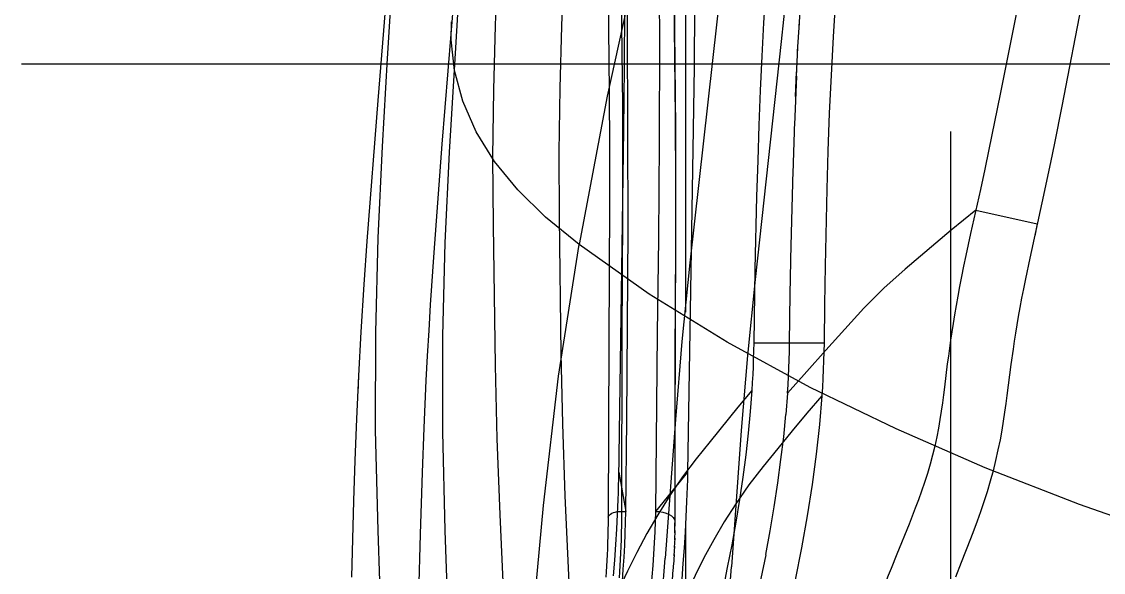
# Model space of a CAD drawing. Header units: inches. Extents: x 143011 to 144494, y -46023 to -44974.
# Drawn here: x 143734.56 to 143750.88, y -45174.1 to -45165.78 of the extents above; entities that cross this region are included whole.
import ezdxf

# ---------------------------------------------------------------- set-up
doc = ezdxf.new("R2010")
doc.units = ezdxf.units.IN
doc.header["$LTSCALE"] = 2
doc.header["$MEASUREMENT"] = 0
for name, pattern in [('CENTER', [50.8, 31.75, -6.35, 6.35, -6.35]), ('DASHED', [0.75, 0.5, -0.25]), ('HIDDEN', [9.525, 6.35, -3.175])]:
    doc.linetypes.add(name, pattern=pattern)
for name, color, linetype in [('CAV-COR', 1, 'CONTINUOUS'), ('DEFAULT_1', 7, 'CENTER'), ('DEFAULT_2', 8, 'HIDDEN'), ('wr2', 41, 'DASHED')]:
    doc.layers.add(name, color=color, linetype=linetype)

msp = doc.modelspace()

# ---------------------------------------------------------------- linework, layer by layer
at = {"layer": 'CAV-COR', "linetype": 'ByBlock'}
for p, q in [((143741.219, -45163.633), (143740.898, -45167.635)), ((143740.13, -45164.544), (143739.928, -45166.976)), ((143739.928, -45166.976), (143739.765, -45169.098)), ((143740.898, -45167.635), (143740.776, -45169.268)), ((143739.765, -45169.098), (143739.72, -45169.753)), ((143740.776, -45169.268), (143740.722, -45170.059)), ((143740.625, -45171.913), (143740.599, -45172.587)), ((143740.599, -45172.587), (143740.569, -45173.518)), ((143740.569, -45173.518), (143740.543, -45174.433))]:
    msp.add_line(p, q, dxfattribs=at)
for points in [[(143748.594, -45151.94), (143747.692, -45153.551), (143746.904, -45155.258), (143746.201, -45157.038), (143745.554, -45158.858), (143744.951, -45160.729), (143744.389, -45162.692), (143743.864, -45164.757), (143743.39, -45166.909), (143742.966, -45169.149)], [(143740.15, -45165.054), (143740.071, -45166.341), (143739.996, -45167.669), (143739.93, -45169.047), (143739.893, -45170.477), (143739.892, -45171.947), (143739.931, -45173.463), (143739.983, -45174.995), (143740.002, -45176.563), (143740.002, -45178.189)], [(143742.966, -45169.149), (143742.461, -45168.734), (143742.041, -45168.32), (143741.691, -45167.893), (143741.412, -45167.445), (143741.211, -45166.982), (143741.086, -45166.519), (143741.037, -45166.059), (143741.044, -45165.784)], [(143742.022, -45185.699), (143741.965, -45183.972), (143741.943, -45182.218), (143741.967, -45180.443), (143742.026, -45178.656), (143742.123, -45176.846), (143742.256, -45174.991), (143742.429, -45173.084), (143742.656, -45171.136), (143742.966, -45169.149)], [(143760.894, -45175.753), (143758.941, -45175.395), (143757.046, -45174.993), (143755.251, -45174.555), (143753.575, -45174.09), (143752.014, -45173.595), (143750.52, -45173.069), (143749.097, -45172.515), (143747.754, -45171.931), (143746.454, -45171.303), (143745.204, -45170.623), (143744.025, -45169.897), (143742.966, -45169.149)], [(143739.72, -45169.753), (143739.675, -45170.467), (143739.639, -45171.131), (143739.609, -45171.778)], [(143740.722, -45170.059), (143740.698, -45170.445), (143740.677, -45170.825), (143740.657, -45171.198), (143740.625, -45171.913)], [(143739.609, -45171.778), (143739.585, -45172.407), (143739.565, -45173.018), (143739.533, -45174.169)]]:
    msp.add_lwpolyline(points, dxfattribs=at)
at = {"layer": 'DEFAULT_1', "color": 2, "linetype": 'CENTER', "ltscale": 0.5}
msp.add_line((143734.555, -45166.419), (143836.598, -45166.419), dxfattribs=at)
at = {"layer": 'DEFAULT_2', "color": 8, "linetype": 'HIDDEN'}
for p, q in [((143745.291, -45163.47), (143745.045, -45165.787)), ((143743.59, -45164.095), (143743.62, -45167.053)), ((143743.392, -45164.173), (143743.42, -45166.843)), ((143744.387, -45164.39), (143744.418, -45167.219)), ((143746.287, -45165.859), (143746.371, -45164.677)), ((143750.619, -45165.16), (143750.253, -45167.059)), ((143749.616, -45165.412), (143749.323, -45166.876)), ((143743.707, -45168.93), (143743.699, -45165.891)), ((143745.045, -45165.787), (143744.639, -45169.426)), ((143746.265, -45166.234), (143746.291, -45165.801)), ((143746.019, -45166.084), (143745.622, -45169.676)), ((143746.247, -45166.606), (143746.268, -45166.172)), ((143746.234, -45166.914), (143746.25, -45166.543)), ((143746.247, -45166.606), (143746.219, -45167.342)), ((143743.42, -45166.843), (143743.425, -45167.703)), ((143743.62, -45167.053), (143743.624, -45167.9)), ((143744.418, -45167.219), (143744.423, -45168.248)), ((143744.69, -45167.404), (143744.603, -45172.584)), ((143746.196, -45168.073), (143746.221, -45167.285)), ((143743.425, -45167.703), (143743.425, -45168.523)), ((143743.624, -45167.9), (143743.624, -45168.704)), ((143750.081, -45167.908), (143749.952, -45168.518)), ((143746.167, -45169.165), (143746.197, -45168.029)), ((143744.423, -45168.248), (143744.422, -45169.187)), ((143743.425, -45168.523), (143743.414, -45170.619)), ((143749.952, -45168.518), (143749.769, -45169.352)), ((143743.624, -45168.704), (143743.614, -45170.536)), ((143748.952, -45168.631), (143749.882, -45168.836)), ((143749.882, -45168.836), (143749.842, -45169.014)), ((143748.874, -45168.981), (143748.802, -45169.314)), ((143744.422, -45169.187), (143744.414, -45170.829)), ((143746.153, -45169.897), (143746.168, -45169.146)), ((143749.769, -45169.352), (143749.702, -45169.667)), ((143745.62, -45169.519), (143745.602, -45170.633)), ((143746.143, -45170.633), (143746.153, -45169.89)), ((143739.675, -45170.467), (143739.675, -45170.476)), ((143743.414, -45170.619), (143743.406, -45173.261)), ((143743.614, -45170.536), (143743.607, -45173.174)), ((143745.602, -45170.633), (143746.664, -45170.633)), ((143744.414, -45170.829), (143744.41, -45173.399)), ((143749.484, -45170.957), (143749.423, -45171.425)), ((143739.639, -45171.131), (143739.627, -45171.386)), ((143746.113, -45171.392), (143746.087, -45171.715)), ((143743.568, -45172.584), (143743.672, -45173.174)), ((143744.603, -45172.584), (143744.119, -45173.174)), ((143741.77, -45173.224), (143741.881, -45175.608)), ((143743.536, -45173.442), (143743.548, -45173.217)), ((143743.607, -45173.174), (143743.606, -45173.28)), ((143743.607, -45173.174), (143743.672, -45173.174)), ((143744.579, -45173.256), (143744.566, -45173.489)), ((143743.522, -45173.673), (143743.536, -45173.442)), ((143744.409, -45173.447), (143744.408, -45173.496)), ((143744.413, -45173.329), (143744.41, -45173.353)), ((143744.412, -45173.464), (143744.413, -45173.35)), ((143747.947, -45173.366), (143747.762, -45173.819)), ((143744.41, -45173.581), (143744.403, -45173.718)), ((143744.412, -45173.464), (143744.406, -45173.603)), ((143744.566, -45173.489), (143744.551, -45173.725)), ((143743.506, -45173.909), (143743.522, -45173.673)), ((143744.406, -45173.702), (143744.398, -45173.844)), ((143744.551, -45173.725), (143744.534, -45173.962)), ((143743.488, -45174.148), (143743.506, -45173.909)), ((143744.401, -45173.826), (143744.391, -45173.98)), ((143747.762, -45173.819), (143747.674, -45174.036)), ((143744.379, -45174.207), (143744.387, -45174.051)), ((143744.388, -45174.079), (143744.395, -45173.952)), ((143744.534, -45173.962), (143744.516, -45174.199))]:
    msp.add_line(p, q, dxfattribs=at)
for points in [[(143743.699, -45165.891), (143743.7, -45164.316), (143743.712, -45162.706), (143743.731, -45161.06), (143743.757, -45159.379)], [(143744.186, -45161.181), (143744.167, -45162.861), (143744.171, -45164.489), (143744.18, -45166.065), (143744.178, -45167.59), (143744.164, -45169.062), (143744.144, -45170.484), (143744.119, -45173.174)], [(143741.926, -45161.38), (143741.867, -45162.232), (143741.817, -45163.103), (143741.774, -45163.995), (143741.735, -45164.905), (143741.701, -45165.842), (143741.675, -45166.813), (143741.663, -45167.822), (143741.67, -45168.856), (143741.7, -45170.974)], [(143742.923, -45161.517), (143742.865, -45162.343), (143742.817, -45163.188), (143742.774, -45164.055), (143742.735, -45164.943), (143742.701, -45165.852), (143742.675, -45166.788), (143742.662, -45167.752), (143742.667, -45168.741), (143742.694, -45170.791)], [(143746.487, -45161.527), (143746.263, -45163.751), (143746.019, -45166.084)], [(143747.061, -45161.891), (143746.996, -45163.093), (143746.96, -45163.686), (143746.919, -45164.274), (143746.875, -45164.856), (143746.835, -45165.437), (143746.8, -45166.014), (143746.769, -45166.589), (143746.743, -45167.164), (143746.722, -45167.738), (143746.705, -45168.313), (143746.68, -45169.468)], [(143744.707, -45162.986), (143744.708, -45165.556), (143744.702, -45166.466), (143744.69, -45167.404)], [(143744.415, -45172.029), (143744.429, -45168.962), (143744.428, -45167.396), (143744.396, -45164.202)], [(143745.855, -45164.376), (143745.784, -45165.313), (143745.751, -45165.803), (143745.724, -45166.306), (143745.701, -45166.823), (143745.68, -45167.348), (143745.662, -45167.881), (143745.646, -45168.423), (143745.62, -45169.519)], [(143741.165, -45165.144), (143741.085, -45166.431), (143741.009, -45167.755), (143740.943, -45169.12), (143740.906, -45170.526), (143740.905, -45171.974), (143740.942, -45173.462), (143740.994, -45174.991), (143741.014, -45176.559), (143741.014, -45178.165)], [(143743.644, -45167.416), (143743.653, -45166.471), (143743.656, -45165.553)], [(143749.323, -45166.876), (143749.15, -45167.713), (143749.088, -45168.01), (143749.022, -45168.315), (143748.874, -45168.981)], [(143750.253, -45167.059), (143750.141, -45167.616), (143750.081, -45167.908)], [(143743.548, -45173.217), (143743.553, -45173.107), (143743.557, -45172.999), (143743.561, -45172.892), (143743.564, -45172.788), (143743.567, -45172.685), (143743.644, -45167.416)], [(143748.952, -45168.631), (143748.584, -45168.933), (143747.889, -45169.518)], [(143743.672, -45173.174), (143743.688, -45171.8), (143743.707, -45168.93)], [(143748.802, -45169.314), (143748.768, -45169.474), (143748.737, -45169.629), (143748.707, -45169.781), (143748.68, -45169.927), (143748.655, -45170.069), (143748.631, -45170.206), (143748.61, -45170.338), (143748.591, -45170.466), (143748.572, -45170.59), (143748.556, -45170.711), (143748.54, -45170.83), (143748.524, -45170.949), (143748.481, -45171.3)], [(143744.639, -45169.426), (143744.52, -45170.612), (143744.422, -45171.79), (143744.267, -45173.883)], [(143747.889, -45169.518), (143747.564, -45169.806), (143747.264, -45170.107), (143746.978, -45170.423), (143746.692, -45170.744), (143746.402, -45171.066), (143746.113, -45171.392)], [(143746.68, -45169.468), (143746.67, -45170.05), (143746.664, -45170.633)], [(143745.622, -45169.676), (143745.507, -45170.824), (143745.414, -45171.953), (143745.265, -45174.011)], [(143749.702, -45169.667), (143749.672, -45169.816), (143749.644, -45169.959), (143749.618, -45170.098), (143749.594, -45170.232), (143749.572, -45170.361), (143749.552, -45170.485), (143749.534, -45170.607), (143749.516, -45170.725), (143749.484, -45170.957)], [(143745.602, -45170.633), (143745.6, -45170.753), (143745.596, -45170.872), (143745.592, -45170.992), (143745.587, -45171.111), (143745.581, -45171.231), (143745.574, -45171.35)], [(143746.113, -45171.392), (143746.12, -45171.266), (143746.127, -45171.14), (143746.132, -45171.013), (143746.137, -45170.887), (143746.141, -45170.76), (143746.143, -45170.633)], [(143746.664, -45170.633), (143746.661, -45170.767), (143746.657, -45170.901), (143746.652, -45171.035), (143746.646, -45171.168), (143746.639, -45171.301), (143746.631, -45171.433)], [(143742.694, -45170.791), (143742.716, -45171.851), (143742.754, -45172.941), (143742.857, -45175.215)], [(143741.7, -45170.974), (143741.726, -45172.081), (143741.77, -45173.224)], [(143748.481, -45171.3), (143748.466, -45171.418), (143748.45, -45171.539), (143748.432, -45171.663), (143748.412, -45171.789), (143748.39, -45171.918), (143748.364, -45172.052), (143748.334, -45172.188), (143748.301, -45172.326), (143748.264, -45172.464), (143748.223, -45172.603), (143748.18, -45172.739), (143748.135, -45172.871), (143748.089, -45173), (143748.041, -45173.125), (143747.994, -45173.247), (143747.947, -45173.366)], [(143745.574, -45171.35), (143745.361, -45171.604), (143744.943, -45172.12)], [(143745.574, -45171.35), (143745.55, -45171.669), (143745.519, -45171.994), (143745.482, -45172.323), (143745.438, -45172.658), (143745.387, -45172.997), (143745.331, -45173.339), (143745.27, -45173.681), (143745.204, -45174.024), (143745.134, -45174.367), (143745.06, -45174.708)], [(143746.631, -45171.433), (143746.406, -45171.692), (143746.185, -45171.957), (143745.964, -45172.225), (143745.744, -45172.498), (143745.53, -45172.776), (143745.333, -45173.059)], [(143746.631, -45171.433), (143746.593, -45171.865), (143746.544, -45172.31), (143746.483, -45172.768), (143746.409, -45173.241), (143746.323, -45173.725), (143746.229, -45174.208), (143746.126, -45174.689)], [(143749.423, -45171.425), (143749.407, -45171.548), (143749.388, -45171.676), (143749.368, -45171.811), (143749.345, -45171.95), (143749.319, -45172.095), (143749.288, -45172.247), (143749.253, -45172.405), (143749.214, -45172.563), (143749.17, -45172.721), (143749.123, -45172.88), (143749.075, -45173.033), (143749.025, -45173.18), (143748.974, -45173.322), (143748.924, -45173.458), (143748.875, -45173.587)], [(143745.783, -45173.827), (143745.849, -45173.467), (143745.91, -45173.106), (143745.966, -45172.744), (143746.014, -45172.39), (143746.055, -45172.048), (143746.087, -45171.715)], [(143744.943, -45172.12), (143744.733, -45172.383), (143744.528, -45172.654), (143744.337, -45172.934)], [(143744.603, -45172.584), (143744.601, -45172.692), (143744.598, -45172.802), (143744.594, -45172.913), (143744.59, -45173.026), (143744.585, -45173.14), (143744.579, -45173.256)], [(143744.337, -45172.934), (143744.154, -45173.226), (143743.989, -45173.511), (143743.837, -45173.793), (143743.698, -45174.075)], [(143745.333, -45173.059), (143745.158, -45173.333), (143744.999, -45173.604), (143744.852, -45173.874), (143744.718, -45174.141), (143744.593, -45174.406), (143744.474, -45174.669)], [(143743.406, -45173.261), (143743.405, -45173.358), (143743.403, -45173.454), (143743.401, -45173.549), (143743.398, -45173.644), (143743.394, -45173.738), (143743.39, -45173.83), (143743.385, -45173.918), (143743.38, -45174.004), (143743.375, -45174.087), (143743.37, -45174.166)], [(143743.406, -45173.261), (143743.413, -45173.245), (143743.425, -45173.23), (143743.442, -45173.216), (143743.463, -45173.204), (143743.487, -45173.193), (143743.514, -45173.185), (143743.544, -45173.179), (143743.575, -45173.175), (143743.607, -45173.174)], [(143743.606, -45173.28), (143743.605, -45173.387), (143743.603, -45173.493)], [(143743.664, -45173.508), (143743.669, -45173.337), (143743.672, -45173.174)], [(143744.119, -45173.174), (143744.115, -45173.326), (143744.11, -45173.485), (143744.102, -45173.65), (143744.091, -45173.818), (143744.079, -45173.99), (143744.064, -45174.163), (143744.048, -45174.335), (143744.03, -45174.505), (143744.01, -45174.672)], [(143744.119, -45173.174), (143744.175, -45173.178), (143744.23, -45173.187), (143744.28, -45173.201), (143744.324, -45173.22), (143744.361, -45173.242), (143744.388, -45173.268), (143744.406, -45173.295), (143744.413, -45173.324), (143744.413, -45173.329)], [(143743.565, -45174.781), (143743.585, -45174.602), (143743.603, -45174.419), (143743.62, -45174.234), (143743.634, -45174.049), (143743.647, -45173.866), (143743.657, -45173.685), (143743.664, -45173.508)], [(143743.603, -45173.493), (143743.6, -45173.599), (143743.596, -45173.703), (143743.592, -45173.805), (143743.587, -45173.903)], [(143748.875, -45173.587), (143748.734, -45173.947), (143748.645, -45174.168)], [(143743.39, -45182.747), (143743.676, -45180.336), (143743.804, -45179.187), (143743.916, -45178.066), (143744.014, -45176.972), (143744.267, -45173.883)], [(143743.587, -45173.903), (143743.577, -45174.089), (143743.572, -45174.177)], [(143745.783, -45173.829), (143745.712, -45174.187), (143745.639, -45174.539), (143745.564, -45174.878)], [(143743.698, -45174.075), (143743.569, -45174.355), (143743.446, -45174.633)], [(143744.399, -45182.857), (143744.687, -45180.431), (143744.815, -45179.273), (143744.926, -45178.153), (143745.021, -45177.069), (143745.107, -45176.017), (143745.265, -45174.011)], [(143747.674, -45174.036), (143747.632, -45174.143), (143747.591, -45174.249), (143747.551, -45174.354), (143747.512, -45174.459), (143747.473, -45174.564), (143747.397, -45174.774)]]:
    msp.add_lwpolyline(points, dxfattribs=at)
at = {"layer": 'wr2', "linetype": 'CENTER', "ltscale": 0.2}
msp.add_line((143748.577, -45261.419), (143748.577, -45086.419), dxfattribs=at)
at = {"layer": 'wr2', "linetype": 'HIDDEN', "ltscale": 0.5}
msp.add_line((143744.577, -45265.419), (143744.577, -45092.419), dxfattribs=at)

doc.saveas('drawing.dxf')
